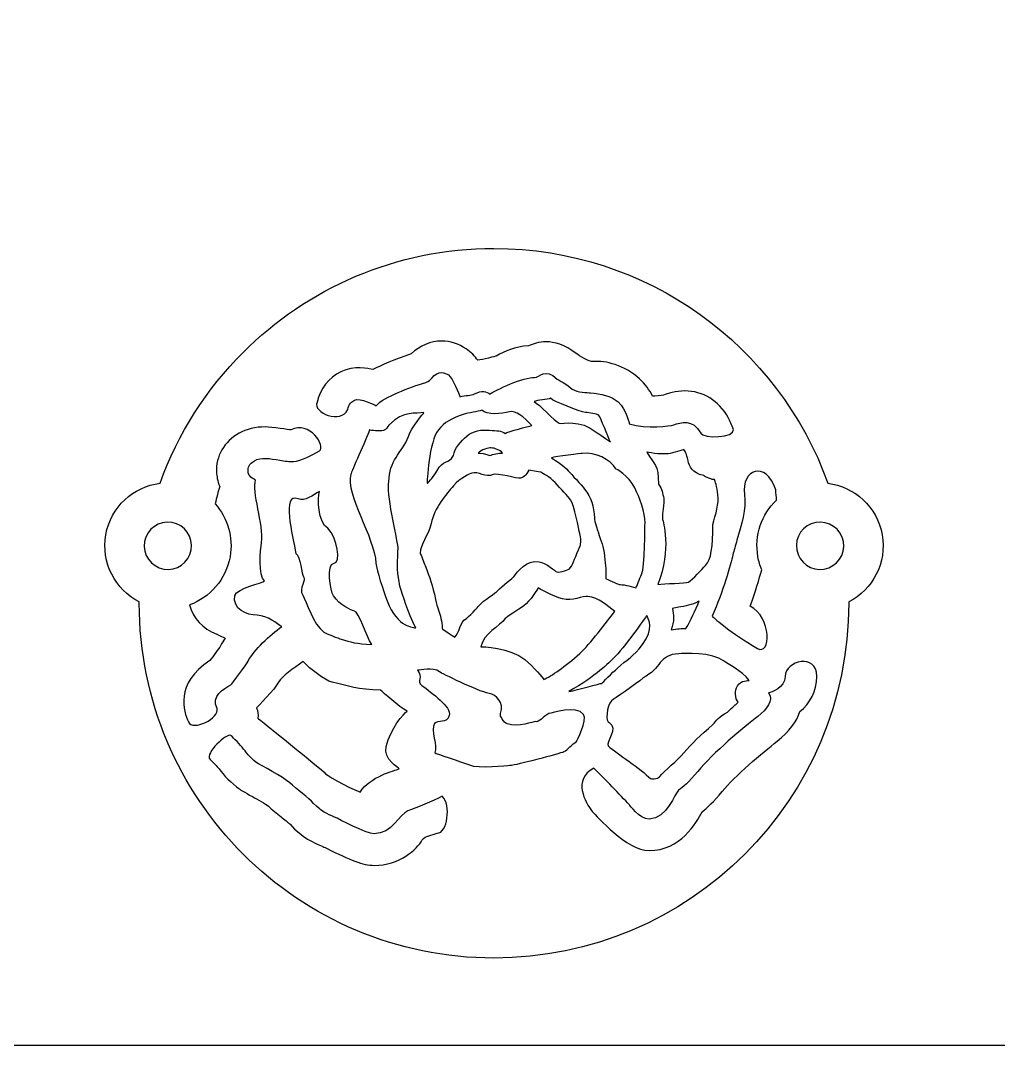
# Model space of a CAD drawing. Extents: x 0 to 395, y 0 to 130.
# Drawn here: x 271 to 333, y 0.1 to 65.1 of the extents above; entities that cross this region are included whole.
import ezdxf

# ---------------------------------------------------------------- set-up
doc = ezdxf.new("R2010")
doc.units = 0
doc.header["$MEASUREMENT"] = 0
doc.layers.add('DEFAULT', color=18, linetype='CONTINUOUS')

msp = doc.modelspace()

# ---------------------------------------------------------------- linework, layer by layer
at = {"layer": 'DEFAULT', "color": 18}
msp.add_lwpolyline([(395.05, 0.05), (0.05, 0.05), (0.05, 130.05), (395.05, 130.05)], close=True, dxfattribs=at)
at = {"layer": 'DEFAULT', "color": 1}
for points, knots in [([(325.638, 32.435), (325.324, 34.203), (323.888, 35.498), (322.192, 35.709), (319.073, 44.388), (310.769, 50.596), (301.014, 50.596), (294.802, 50.596), (289.179, 48.078), (285.108, 44.007), (282.786, 41.685), (280.973, 38.86), (279.837, 35.709), (278.14, 35.498), (276.708, 34.206), (276.394, 32.439), (276.084, 30.668), (276.99, 28.961), (278.518, 28.177), (278.518, 28.15), (278.518, 28.123), (278.518, 28.096), (278.518, 21.884), (281.037, 16.257), (285.108, 12.186), (289.179, 8.115), (294.802, 5.596), (301.014, 5.596), (313.443, 5.596), (323.515, 15.668), (323.515, 28.096), (323.515, 28.123), (323.515, 28.15), (323.515, 28.177), (325.039, 28.957), (325.949, 30.665), (325.638, 32.435)], [1, 1, 1, 1, 2, 2, 2, 3, 3, 3, 4, 4, 4, 5.01, 5.01, 5.01, 6.01, 6.01, 6.01, 8.01, 8.01, 8.01, 8.24, 8.24, 8.24, 9.24, 9.24, 9.24, 10.24, 10.24, 10.24, 11.24, 11.24, 11.24, 11.47, 11.47, 11.47, 12.47, 12.47, 12.47, 12.47]), ([(289.793, 40.856), (289.987, 41.714), (290.537, 42.401), (291.299, 42.775), (292.138, 43.185), (293.08, 42.984), (293.327, 42.909), (293.885, 43.206), (294.661, 43.537), (295.769, 43.904), (296.322, 44.437), (296.989, 44.719), (297.695, 44.719), (298.242, 44.719), (298.781, 44.55), (299.25, 44.225), (299.564, 44.014), (299.804, 43.763), (299.988, 43.506), (300.277, 43.537), (301.124, 43.76), (301.155, 43.774), (301.713, 44.063), (302.344, 44.384), (303.205, 44.419), (303.477, 44.539), (303.865, 44.67), (304.341, 44.67), (304.817, 44.67), (305.516, 44.536), (306.225, 43.925), (306.465, 43.788), (306.976, 43.389), (307.361, 43.424), (308.045, 43.488), (309.312, 43.206), (310.254, 42.324), (310.61, 41.992), (310.875, 41.611), (311.076, 41.234), (311.206, 41.206), (311.637, 41.255), (311.764, 41.297), (312.032, 41.389), (312.526, 41.558), (313.125, 41.558), (314.268, 41.558), (315.27, 40.944), (315.873, 39.868), (315.997, 39.646), (316.103, 39.392), (316.198, 39.124), (316.332, 38.581), (314.289, 38.521), (314.127, 38.891), (313.609, 39.816), (312.861, 39.562), (312.416, 39.406), (312.201, 39.332), (310.712, 39.124), (309.597, 39.47), (309.587, 39.495), (309.442, 40.345), (308.885, 40.863), (308.451, 41.269), (307.767, 41.368), (307.142, 41.435), (306.938, 41.46), (306.334, 41.452), (305.967, 41.671), (305.727, 41.96), (305.047, 42.271), (305.022, 42.313), (304.274, 43.058), (303.904, 42.408), (303.586, 42.408), (302.993, 42.476), (301.043, 41.601), (300.767, 41.361), (300.549, 41.519), (300.259, 41.622), (299.78, 41.371), (299.564, 41.258), (299.212, 41.297), (298.859, 41.188), (298.795, 41.329), (298.429, 42.37), (298.125, 42.574), (297.913, 42.719), (297.497, 42.881), (297.067, 42.37), (296.975, 42.26), (296.894, 42.165), (296.686, 42.102), (295.691, 41.784), (294.051, 41.195), (293.535, 40.623), (293.5, 40.641), (292.527, 41.146), (292.16, 40.969), (292.004, 40.895), (291.803, 40.733), (291.736, 40.376), (291.334, 39.452), (289.507, 40.151), (289.793, 40.856)], [1, 1, 1, 1, 2, 2, 2, 3, 3, 3, 4, 4, 4, 5, 5, 5, 6, 6, 6, 7, 7, 7, 8, 8, 8, 9, 9, 9, 10, 10, 10, 11, 11, 11, 12, 12, 12, 13, 13, 13, 14, 14, 14, 15, 15, 15, 16, 16, 16, 17, 17, 17, 18, 18, 18, 19, 19, 19, 20, 20, 20, 21, 21, 21, 22, 22, 22, 23, 23, 23, 24, 24, 24, 25, 25, 25, 26, 26, 26, 27, 27, 27, 28, 28, 28, 29, 29, 29, 30, 30, 30, 31, 31, 31, 32, 32, 32, 33, 33, 33, 34, 34, 34, 35, 35, 35, 36, 36, 36, 36]), ([(307.505, 38.934), (306.479, 39.805), (305.361, 39.445), (305.152, 39.512), (304.874, 39.607), (303.858, 40.75), (303.558, 40.884), (303.755, 40.98), (304.433, 40.987), (304.599, 41.103), (304.771, 40.892), (306.489, 40.232), (306.811, 40.197), (307.072, 40.168), (307.555, 40.115), (307.664, 40.006), (307.791, 39.872), (308.229, 38.655), (308.409, 38.316), (308.278, 38.408), (307.604, 38.927), (307.505, 38.934)], [1, 1, 1, 1, 2, 2, 2, 3, 3, 3, 4, 4, 4, 5, 5, 5, 6, 6, 6, 7, 7, 7, 8, 8, 8, 8]), ([(294.932, 31.635), (294.932, 30.735), (294.795, 30.407), (295.049, 29.179), (295.254, 28.551), (295.532, 27.595), (296.058, 26.519), (295.966, 26.608), (294.897, 26.484), (294.241, 28.244), (293.994, 28.925), (293.564, 30.153), (293.528, 30.633), (293.44, 32.312), (291.574, 34.993), (291.937, 36.274), (291.952, 36.394), (292.9, 38.471), (293.123, 39.085), (293.179, 39.054), (293.786, 38.979), (294.005, 39.057), (294.185, 39.124), (294.283, 39.269), (294.347, 39.396), (295.317, 40.355), (296.054, 40.087), (296.576, 40.182), (296.576, 40.158), (295.733, 39.223), (295.596, 38.673), (295.151, 37.593), (294.35, 37.149), (294.35, 35.801), (294.153, 35.208), (294.858, 32.287), (294.932, 31.635)], [1, 1, 1, 1, 2, 2, 2, 3, 3, 3, 4, 4, 4, 5, 5, 5, 6, 6, 6, 7, 7, 7, 8, 8, 8, 9, 9, 9, 10, 10, 10, 11, 11, 11, 12, 12, 12, 13, 13, 13, 13]), ([(300.722, 39.071), (300.252, 39.114), (299.67, 39.039), (299.289, 38.69), (298.929, 38.362), (298.517, 37.956), (298.446, 37.459), (298.129, 36.87), (297.794, 37.272), (297.384, 36.475), (297.236, 36.185), (296.887, 35.801), (296.795, 35.695), (296.739, 35.73), (296.908, 38.376), (297.49, 39.099), (297.875, 39.583), (298.323, 39.809), (299.067, 40.073), (299.381, 40.182), (300.016, 40.235), (300.242, 40.345), (300.591, 40.006), (301.484, 40.094), (301.995, 40.232), (302.411, 40.341), (302.888, 39.921), (303.424, 39.364), (303.184, 39.286), (301.932, 39.008), (301.716, 38.867), (301.501, 39.054), (301.212, 39.029), (300.722, 39.071)], [1, 1, 1, 1, 2, 2, 2, 3, 3, 3, 4, 4, 4, 5, 5, 5, 6, 6, 6, 7, 7, 7, 8, 8, 8, 9, 9, 9, 10, 10, 10, 11, 11, 11, 12, 12, 12, 12]), ([(281.636, 20.572), (281.333, 21.207), (280.751, 23.006), (282.998, 24.459), (283.21, 24.738), (283.552, 25.218), (283.675, 25.398), (283.76, 25.56), (283.859, 25.719), (283.968, 25.877), (283.802, 25.955), (283.644, 26.033), (283.485, 26.114), (283.466, 26.124), (283.447, 26.135), (283.428, 26.145), (282.532, 26.488), (281.919, 27.158), (281.71, 27.99), (283.005, 28.463), (284.018, 29.596), (284.275, 31.049), (284.494, 32.294), (284.109, 33.508), (283.33, 34.39), (283.418, 34.796), (283.524, 35.169), (283.626, 35.498), (283.474, 35.854), (283.428, 36.182), (283.418, 36.387), (283.361, 37.42), (283.898, 38.352), (284.85, 38.877), (285.33, 39.142), (285.884, 39.276), (286.498, 39.276), (286.953, 39.276), (288.029, 39.096), (288.134, 39.082), (289.327, 39.727), (290.382, 38.02), (289.941, 37.755), (289.493, 37.501), (288.812, 37.124), (288.293, 37.078), (288.082, 37.057), (287.746, 37.117), (287.425, 37.17), (286.819, 37.272), (286.247, 37.367), (285.817, 37.127), (285.467, 36.933), (285.404, 36.679), (285.415, 36.496), (285.436, 36.129), (285.736, 35.981), (285.898, 35.907), (285.637, 35.237), (286.427, 33.039), (286.272, 31.949), (286.205, 31.486), (286.046, 29.839), (286.455, 29.514), (286.356, 29.377), (284.691, 29.049), (284.589, 28.587), (284.399, 27.726), (285.337, 27.338), (286.004, 27.334), (286.649, 27.327), (287.277, 26.759), (287.559, 26.625), (286.797, 26.05), (285.792, 25.172), (285.418, 24.417), (285.344, 24.272), (284.402, 22.967), (284.324, 22.925), (283.876, 22.674), (283.04, 22.205), (283.45, 21.415), (283.668, 20.822), (281.866, 19.951), (281.636, 20.572)], [1, 1, 1, 1, 2, 2, 2, 3, 3, 3, 4, 4, 4, 5, 5, 5, 5.183576, 5.183576, 5.183576, 6.183576, 6.183576, 6.183576, 7.183576, 7.183576, 7.183576, 8.183576, 8.183576, 8.183576, 9.183576, 9.183576, 9.183576, 10.183576, 10.183576, 10.183576, 11.183576, 11.183576, 11.183576, 12.183576, 12.183576, 12.183576, 13.183576, 13.183576, 13.183576, 14.183576, 14.183576, 14.183576, 15.183576, 15.183576, 15.183576, 16.183576, 16.183576, 16.183576, 17.183576, 17.183576, 17.183576, 18.183576, 18.183576, 18.183576, 19.183576, 19.183576, 19.183576, 20.183576, 20.183576, 20.183576, 22.183576, 22.183576, 22.183576, 23.183576, 23.183576, 23.183576, 24.183576, 24.183576, 24.183576, 25.183576, 25.183576, 25.183576, 26.183576, 26.183576, 26.183576, 27.183576, 27.183576, 27.183576, 28.183576, 28.183576, 28.183576, 29.183576, 29.183576, 29.183576, 29.183576]), ([(301.565, 37.618), (301.321, 37.611), (300.958, 37.561), (300.743, 37.459), (300.542, 37.59), (300.08, 37.611), (300.02, 37.611), (300.214, 37.844), (300.672, 37.963), (300.82, 37.953), (301.085, 37.928), (301.374, 37.829), (301.565, 37.618)], [1, 1, 1, 1, 2, 2, 2, 3, 3, 3, 4, 4, 4, 5, 5, 5, 5]), ([(308.028, 31.091), (307.946, 31.726), (307.823, 31.994), (307.615, 32.615), (307.59, 32.711), (307.389, 33.286), (307.382, 33.49), (307.361, 34.256), (307.174, 34.806), (306.765, 35.335), (306.557, 35.603), (305.918, 36.281), (305.752, 36.478), (305.428, 36.859), (304.659, 37.318), (304.659, 37.318), (304.934, 37.427), (306.581, 37.582), (306.62, 37.593), (307.431, 37.706), (308.409, 37.209), (308.74, 36.623), (308.744, 36.623), (309.53, 36.224), (309.947, 35.413), (310.261, 34.803), (310.606, 33.85), (310.596, 33.19), (310.592, 33.063), (310.589, 30.365), (310.377, 29.92), (310.257, 29.666), (310.042, 29.123), (310.021, 29.063), (309.615, 29.215), (309.16, 29.282), (308.966, 29.289), (308.885, 29.292), (308.109, 29.656), (308.102, 29.656), (308.133, 30.022), (308.095, 30.499), (308.028, 31.091)], [1, 1, 1, 1, 2, 2, 2, 3, 3, 3, 4, 4, 4, 5, 5, 5, 6, 6, 6, 7, 7, 7, 8, 8, 8, 9, 9, 9, 10, 10, 10, 11, 11, 11, 12, 12, 12, 13, 13, 13, 14, 14, 14, 15, 15, 15, 15]), ([(313.355, 29.437), (313.171, 29.331), (311.802, 29.37), (311.411, 29.282), (312.314, 31.543), (311.718, 33.324), (311.714, 33.402), (311.647, 33.748), (311.792, 33.998), (311.792, 34.736), (311.696, 35.071), (311.7, 35.332), (311.442, 35.646), (311.474, 36.923), (311.178, 36.849), (310.712, 37.681), (310.758, 37.671), (311.513, 37.512), (312.067, 37.579), (312.377, 37.618), (313.005, 37.829), (313.062, 37.84), (313.171, 37.724), (313.28, 37.336), (313.33, 37.124), (313.407, 36.796), (313.556, 36.348), (314.318, 36.196), (314.371, 36.104), (314.917, 35.903), (314.998, 35.942), (315.058, 35.812), (315.143, 35.536), (315.224, 34.961), (315.302, 34.467), (315.08, 33.709), (314.893, 33.085), (314.893, 31.649), (314.804, 30.89), (314.434, 30.488), (314.184, 30.241), (313.619, 29.596), (313.355, 29.437)], [1, 1, 1, 1, 2, 2, 2, 3, 3, 3, 4, 4, 4, 5, 5, 5, 6, 6, 6, 7, 7, 7, 8, 8, 8, 9, 9, 9, 10, 10, 10, 11, 11, 11, 12, 12, 12, 13, 13, 13, 14, 14, 14, 15, 15, 15, 15]), ([(316.903, 34.993), (316.692, 36.566), (318.262, 37.209), (318.883, 35.282), (318.914, 35.064), (318.928, 34.848), (318.932, 34.63), (318.001, 33.737), (317.517, 32.411), (317.757, 31.049), (317.807, 30.76), (317.888, 30.485), (317.997, 30.224), (317.842, 29.641), (317.595, 28.812), (317.263, 27.909), (318.653, 27.186), (318.59, 24.731), (317.722, 25.232), (315.993, 26.237), (315.101, 27.073), (314.85, 27.267), (315.552, 28.848), (316.029, 30.541), (316.17, 31.169), (316.23, 31.43), (316.325, 31.748), (316.427, 32.086), (316.709, 33.035), (317.03, 34.111), (316.903, 34.993)], [1, 1, 1, 1, 2, 2, 2, 3, 3, 3, 4, 4, 4, 5, 5, 5, 6, 6, 6, 7, 7, 7, 8, 8, 8, 9, 9, 9, 10, 10, 10, 11, 11, 11, 11]), ([(297.035, 33.152), (297.226, 34.129), (298.009, 35.032), (298.446, 35.543), (298.884, 36.051), (299.497, 36.309), (299.621, 36.341), (299.995, 36.485), (300.496, 36.023), (300.972, 36.253), (301.208, 36.369), (302.496, 35.977), (302.69, 36.03), (302.863, 36.073), (303.082, 36.2), (303.23, 36.535), (303.297, 36.528), (303.875, 36.422), (303.985, 36.415), (304.101, 36.32), (304.528, 36.154), (304.891, 35.748), (305.258, 35.346), (305.703, 34.87), (305.876, 34.644), (306.137, 34.309), (306.377, 32.767), (306.465, 32.517), (306.549, 32.277), (306.521, 31.829), (306.479, 31.726), (306.161, 31.028), (306.08, 30.633), (305.844, 30.333), (305.777, 30.213), (305.23, 30.026), (304.994, 30.089), (304.927, 30.107), (304.334, 30.657), (303.882, 30.732), (303.064, 30.859), (302.528, 30.128), (302.27, 29.776), (302.27, 29.776), (301.501, 29.133), (301.265, 28.894), (301.096, 28.721), (300.39, 28.326), (300.051, 27.927), (300.051, 27.927), (299.37, 27.168), (299.205, 27.091), (298.937, 26.992), (298.774, 26.145), (298.534, 25.941), (298.407, 25.987), (297.776, 26.466), (297.726, 26.481), (297.726, 26.985), (297.61, 27.327), (297.497, 27.659), (297.43, 27.863), (297.356, 28.075), (297.303, 28.343), (297.12, 29.257), (296.95, 29.708), (296.647, 30.499), (296.576, 30.679), (296.379, 31.176), (296.344, 31.271), (296.344, 31.815), (296.823, 32.333), (297.035, 33.152)], [1, 1, 1, 1, 2, 2, 2, 3, 3, 3, 4, 4, 4, 5, 5, 5, 6, 6, 6, 7, 7, 7, 8, 8, 8, 9, 9, 9, 10, 10, 10, 11, 11, 11, 12, 12, 12, 13, 13, 13, 14, 14, 14, 15, 15, 15, 16, 16, 16, 17, 17, 17, 18, 18, 18, 19, 19, 19, 20, 20, 20, 21, 21, 21, 22, 22, 22, 23, 23, 23, 24, 24, 24, 25, 25, 25, 25]), ([(290.477, 32.848), (291.059, 32.27), (291.331, 30.633), (290.872, 30.633), (290.353, 30.633), (290.65, 28.848), (290.83, 28.576), (291.242, 27.955), (291.934, 27.662), (292.131, 27.617), (292.481, 27.532), (292.897, 25.99), (293.271, 25.472), (292.308, 25.521), (291.909, 25.634), (291.331, 25.814), (291.161, 25.87), (290.385, 26.152), (290.216, 26.269), (289.57, 26.72), (289.105, 28.252), (288.886, 28.601), (288.611, 29.042), (289.147, 29.564), (288.935, 29.779), (288.819, 29.892), (288.755, 31.074), (288.452, 31.24), (288.247, 32.365), (287.517, 35.187), (288.593, 34.714), (289.027, 34.527), (289.542, 34.972), (289.941, 35.187), (289.803, 34.792), (289.852, 33.201), (290.477, 32.848)], [1, 1, 1, 1, 2, 2, 2, 3, 3, 3, 4, 4, 4, 5, 5, 5, 6, 6, 6, 7, 7, 7, 8, 8, 8, 9, 9, 9, 10, 10, 10, 11, 11, 11, 12, 12, 12, 13, 13, 13, 13]), ([(280.073, 30.266), (279.259, 30.411), (278.712, 31.187), (278.856, 32.002), (279.001, 32.82), (279.781, 33.363), (280.596, 33.219), (281.411, 33.074), (281.957, 32.298), (281.813, 31.483), (281.668, 30.665), (280.888, 30.121), (280.073, 30.266)], [1, 1, 1, 1, 2, 2, 2, 3, 3, 3, 4, 4, 4, 5, 5, 5, 5]), ([(321.959, 30.266), (321.144, 30.121), (320.364, 30.665), (320.22, 31.483), (320.075, 32.298), (320.622, 33.074), (321.437, 33.219), (322.252, 33.363), (323.031, 32.82), (323.176, 32.002), (323.321, 31.187), (322.774, 30.411), (321.959, 30.266)], [1, 1, 1, 1, 2, 2, 2, 3, 3, 3, 4, 4, 4, 5, 5, 5, 5]), ([(301.734, 27.13), (301.79, 27.207), (302.567, 27.698), (302.902, 27.927), (303.3, 28.199), (303.822, 29.063), (303.826, 29.063), (303.84, 29.063), (304.771, 28.527), (305.361, 28.368), (305.974, 28.206), (306.659, 28.565), (306.973, 28.527), (307.685, 28.431), (308.183, 27.955), (308.68, 27.581), (308.197, 26.939), (307.079, 25.468), (306.461, 24.914), (305.548, 24.096), (304.63, 23.454), (304.179, 23.263), (304.112, 23.362), (303.551, 24.046), (302.979, 24.526), (302.062, 25.299), (300.192, 25.341), (300.192, 25.341), (300.344, 26.163), (301.367, 26.639), (301.734, 27.13)], [1, 1, 1, 1, 2, 2, 2, 3, 3, 3, 4, 4, 4, 5, 5, 5, 6, 6, 6, 7, 7, 7, 8, 8, 8, 9, 9, 9, 10, 10, 10, 11, 11, 11, 11]), ([(312.335, 27.768), (312.451, 27.793), (312.603, 27.818), (312.716, 27.839), (313.132, 27.909), (313.605, 27.987), (313.968, 28.202), (313.993, 28.216), (314.014, 28.23), (314.039, 28.244), (313.788, 27.627), (313.499, 27.017), (313.189, 26.491), (312.935, 26.502), (312.635, 26.484), (312.261, 26.414), (312.458, 26.957), (312.423, 27.377), (312.335, 27.768)], [1, 1, 1, 1, 2, 2, 2, 3, 3, 3, 4, 4, 4, 5, 5, 5, 6, 6, 6, 7, 7, 7, 7]), ([(308.606, 24.614), (309.234, 25.207), (310.649, 27.218), (310.702, 27.324), (310.822, 27.041), (311.196, 26.502), (310.437, 25.472), (309.855, 24.688), (309.435, 24.519), (308.846, 23.983), (308.536, 23.701), (307.883, 23.045), (307.848, 23.016), (307.745, 23.016), (306.345, 22.579), (305.763, 22.508), (307.491, 23.457), (308.345, 24.367), (308.606, 24.614)], [1, 1, 1, 1, 2, 2, 2, 3, 3, 3, 4, 4, 4, 5, 5, 5, 6, 6, 6, 7, 7, 7, 7]), ([(320.417, 21.224), (320.216, 20.603), (319.768, 19.958), (318.978, 19.344), (318.043, 18.617), (316.272, 17.118), (315.492, 16.165), (314.956, 15.506), (314.54, 15.125), (314.226, 14.871), (313.841, 14.162), (312.857, 12.412), (310.86, 12.412), (309.442, 12.412), (307.534, 14.592), (307.251, 14.888), (306.803, 15.481), (305.981, 16.913), (307.35, 17.636), (308.028, 16.977), (309.019, 15.936), (309.608, 15.312), (309.608, 15.312), (310.222, 14.412), (310.86, 14.412), (311.993, 14.412), (312.494, 16.063), (312.73, 16.239), (313.016, 16.458), (313.372, 16.726), (313.944, 17.428), (314.903, 18.607), (316.872, 20.243), (317.75, 20.921), (318.329, 21.372), (318.777, 21.937), (318.435, 22.41), (318.576, 22.441), (319.493, 22.716), (319.493, 23.457), (319.493, 24.434), (321.497, 24.974), (321.497, 23.457), (321.497, 22.505), (321.042, 21.746), (320.417, 21.224)], [1, 1, 1, 1, 2, 2, 2, 3, 3, 3, 4, 4, 4, 5, 5, 5, 6, 6, 6, 7, 7, 7, 8, 8, 8, 9, 9, 9, 10, 10, 10, 11, 11, 11, 12, 12, 12, 13, 13, 13, 14, 14, 14, 15, 15, 15, 16, 16, 16, 16]), ([(316.505, 21.813), (316.336, 21.665), (316.198, 21.545), (315.835, 21.196), (315.242, 20.871), (315.136, 20.667), (314.889, 20.399), (314.138, 19.753), (313.513, 19.171), (313.062, 18.614), (312.674, 18.137), (311.816, 17.488), (311.52, 17.086), (311.4, 16.92), (310.942, 16.977), (310.942, 16.977), (310.349, 17.601), (308.804, 18.547), (308.26, 19.051), (308.052, 19.235), (308.952, 20.183), (308.317, 20.526), (308.109, 20.497), (308.13, 21.64), (308.465, 21.905), (308.61, 22.021), (310.01, 22.956), (310.476, 23.358), (311.608, 23.93), (311.488, 24.882), (312.737, 24.882), (313.044, 24.932), (314.893, 24.999), (315.584, 24.434), (315.835, 24.23), (316.741, 23.845), (317.193, 23.196), (317.154, 23.175), (316.688, 23.242), (316.463, 22.861), (316.286, 22.565), (316.297, 22.071), (316.505, 21.813)], [1, 1, 1, 1, 2, 2, 2, 3, 3, 3, 4, 4, 4, 5, 5, 5, 6, 6, 6, 7.01, 7.01, 7.01, 8.01, 8.01, 8.01, 9.01, 9.01, 9.01, 10.01, 10.01, 10.01, 11.01, 11.01, 11.01, 12.01, 12.01, 12.01, 13.01, 13.01, 13.01, 14.01, 14.01, 14.01, 15.01, 15.01, 15.01, 15.01]), ([(295.007, 17.601), (294.717, 17.474), (293.154, 17.121), (292.53, 16.123), (292.357, 16.165), (290.562, 17.033), (290.339, 17.284), (290.061, 17.594), (286.095, 20.755), (286.035, 20.804), (286.085, 21.051), (286.046, 21.242), (285.944, 21.464), (286.014, 21.513), (287.122, 22.649), (287.355, 23.09), (287.552, 23.464), (288.304, 23.958), (288.907, 24.403), (289.359, 23.919), (290.269, 23.207), (290.745, 23.09), (291.747, 22.847), (292.4, 22.618), (293.828, 22.589), (293.955, 22.441), (295.007, 21.524), (295.508, 21.259), (295.292, 21.09), (294.442, 20.162), (294.174, 19.005), (293.994, 18.219), (294.992, 17.612), (295.007, 17.601)], [1, 1, 1, 1, 2, 2, 2, 3, 3, 3, 4, 4, 4, 5, 5, 5, 6, 6, 6, 7, 7, 7, 8, 8, 8, 9, 9, 9, 10, 10, 10, 11, 11, 11, 12, 12, 12, 12]), ([(305.452, 18.688), (305.212, 18.585), (302.454, 17.834), (302.027, 17.823), (301.854, 17.82), (300.03, 17.594), (299.455, 17.838), (298.933, 18.063), (297.317, 18.543), (297.254, 18.621), (297.483, 19.002), (296.968, 20.085), (297.25, 20.462), (297.448, 20.73), (298.037, 20.416), (298.182, 20.974), (298.323, 21.528), (297.067, 22.406), (296.446, 22.879), (296.04, 23.186), (296.569, 23.397), (296.167, 23.845), (296.361, 23.838), (297.113, 24.075), (297.568, 23.743), (297.656, 23.676), (299.963, 22.522), (300.707, 22.371), (301.166, 22.279), (301.674, 21.82), (301.427, 21.111), (301.364, 20.928), (301.66, 20.526), (301.843, 20.459), (302.574, 20.205), (303.53, 20.603), (303.639, 20.586), (303.882, 20.536), (304.144, 20.907), (304.503, 21.111), (304.659, 21.087), (306.228, 21.676), (306.698, 21.044), (306.966, 20.677), (306.253, 19.34), (306.235, 19.312), (305.971, 19.182), (305.689, 18.79), (305.452, 18.688)], [1, 1, 1, 1, 2, 2, 2, 3, 3, 3, 4, 4, 4, 5, 5, 5, 6, 6, 6, 7, 7, 7, 8, 8, 8, 9, 9, 9, 10, 10, 10, 11, 11, 11, 12, 12, 12, 13, 13, 13, 14.01, 14.01, 14.01, 15.01, 15.01, 15.01, 16.01, 16.01, 16.01, 17.01, 17.01, 17.01, 17.01]), ([(297.405, 13.505), (297.106, 13.382), (296.629, 13.364), (296.471, 13.089), (296.118, 12.482), (295.031, 11.473), (293.416, 11.473), (292.696, 11.473), (291.899, 11.809), (290.392, 12.56), (290.272, 12.616), (290.177, 12.666), (290.117, 12.694), (289.581, 12.913), (288.851, 13.216), (288.085, 14.077), (288.015, 14.151), (287.697, 14.405), (287.51, 14.557), (287.231, 14.782), (286.942, 15.015), (286.709, 15.23), (286.533, 15.365), (285.993, 15.668), (285.697, 15.83), (285.189, 16.116), (284.91, 16.271), (284.681, 16.455), (284.137, 16.878), (283.749, 17.372), (283.467, 17.732), (283.4, 17.813), (283.181, 18.035), (283.012, 18.197), (282.628, 18.578), (284.116, 19.891), (284.317, 19.714), (284.317, 19.714), (284.829, 19.235), (285.037, 18.97), (285.28, 18.659), (285.559, 18.303), (285.919, 18.024), (286.215, 17.792), (287.658, 17.093), (288.06, 16.705), (288.463, 16.324), (289.288, 15.731), (289.577, 15.407), (290.047, 14.881), (290.442, 14.719), (290.9, 14.536), (291.147, 14.433), (292.932, 13.474), (293.416, 13.474), (294.53, 13.474), (295.035, 14.73), (295.546, 14.924), (296.157, 15.153), (297.113, 15.527), (297.734, 15.855), (298.305, 15.29), (298.076, 13.52), (297.405, 13.505)], [1, 1, 1, 1, 2, 2, 2, 3, 3, 3, 4, 4, 4, 5, 5, 5, 6, 6, 6, 7, 7, 7, 8, 8, 8, 9, 9, 9, 10, 10, 10, 11, 11, 11, 12, 12, 12, 13, 13, 13, 14, 14, 14, 15, 15, 15, 16, 16, 16, 17, 17, 17, 18, 18, 18, 19, 19, 19, 20, 20, 20, 21, 21, 21, 22, 22, 22, 22])]:
    msp.add_open_spline(points, degree=3, knots=knots, dxfattribs=at)

doc.saveas('drawing.dxf')
